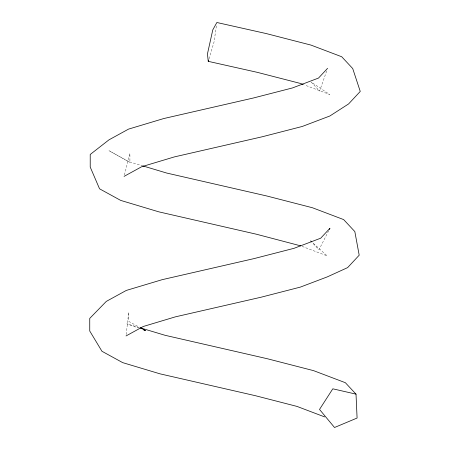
<?xml version="1.0" encoding="UTF-8"?>
<svg xmlns="http://www.w3.org/2000/svg" width="450" height="450" viewBox="0 0 450 450"><rect width="100%" height="100%" fill="white"/><g stroke="black" fill="none" stroke-linecap="round" stroke-linejoin="round"><path stroke-width="0.34" stroke-dasharray="2.25 1.69" d="M126.186 334.558L128.717 312.261L128.717 321.379L139.517 327.302M216.366 25.971L214.065 41.923L208.851 59.338M124.414 175.033L129.909 153.377L129.909 162.382L108.99 150.727L129.178 161.797L141.885 165.611M326.683 70.926L319.607 91.063L311.231 82.08L329.698 94.517L304.577 84.988M328.702 230.715L318.949 249.806L312.024 242.376M138.988 327.471L126.917 323.848L138.465 328.033M302.029 246.358L327.156 255.887L312.188 242.297"/><path stroke-width="0.67" d="M303.289 84.499L300.707 83.52L257.327 72.349L208.249 61.346L208.648 60.008M329.332 229.483L329.963 228.251L320.687 238.202L294.041 248.31L254.138 258.581L162.264 279.647L126.298 290.436L106.296 301.404L89.747 318.386L89.747 331.014L101.948 351.27L122.681 362.632L160.009 373.838L255.471 395.719L296.961 406.401L324.658 416.914M327.594 68.327L318.521 78.058L292.466 87.941L253.463 97.982L163.693 118.564L128.543 129.111L108.99 139.832L90.219 154.474L90.219 167.057L99.546 188.809L120.69 200.402L158.799 211.838L256.371 234.208L300.741 245.869M124.071 176.383L141.716 166.708L174.448 156.887L262.221 136.772L302.243 126.467L329.861 115.993L348.587 103.939L360.253 91.429L352.716 68.552L341.707 56.745L310.978 45.09L266.316 33.587L216.861 22.5L212.771 29.919L207.45 53.927L208.249 61.346M126.028 335.953L143.325 326.469L175.376 316.851L261.214 297.18L300.33 287.111L327.313 276.874L347.625 267.615L359.196 255.206L354.836 231.587L343.648 219.589L312.373 207.726L266.856 196.003L166.635 173.036L142.554 165.808M356.017 394.138L332.803 388.811L319.522 409.433L334.53 427.5L357.086 418.044L356.017 394.138L345.353 382.702L313.582 370.648L267.283 358.729L165.15 335.317L140.332 327.876M143.595 329.889L145.519 330.587L140.715 327.96M310.635 240.891L311.558 241.881"/></g></svg>
